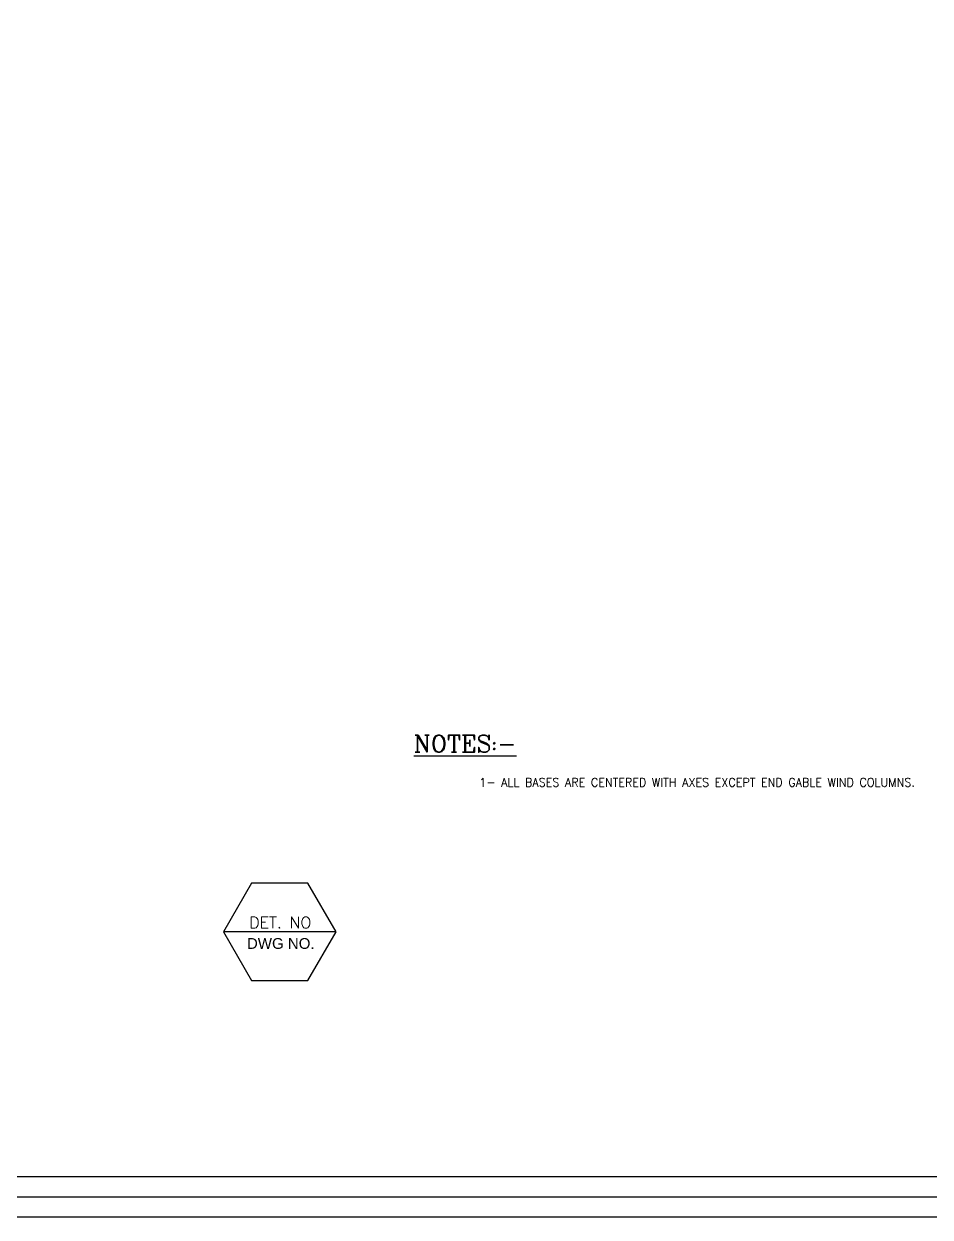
# Model space of a CAD drawing. Header units: inches. Extents: x -15 to 1885144, y -42615 to 866270.
# Drawn here: x 1827147 to 1858719, y 780727 to 822307 of the extents above; entities that cross this region are included whole.
import ezdxf
from ezdxf.enums import TextEntityAlignment as Align

# ---------------------------------------------------------------- set-up
doc = ezdxf.new("R2010")
doc.units = ezdxf.units.IN
doc.header["$LTSCALE"] = 100
doc.header["$MEASUREMENT"] = 0
doc.layers.add('Print Frame', color=7, linetype='Continuous')
doc.styles.add('LEROY100', font='simplex.shx')
doc.styles.add('ROMANC', font='romanc')
doc.styles.add('romans', font='romans.shx', dxfattribs={"width": 0.75})
doc.styles.get("Standard").update_dxf_attribs({"font": 'arial.ttf'})

msp = doc.modelspace()

# ---------------------------------------------------------------- linework, layer by layer
at = {"layer": 'Print Frame', "color": 2}
for points in [[(1767404.478, 780726.962), (1767404.478, 863886.962), (1885144.478, 863886.962), (1885144.478, 780726.962)], [(1768804.478, 782126.962), (1768804.478, 862486.962), (1883744.478, 862486.962), (1883744.478, 782126.962)]]:
    msp.add_lwpolyline(points, close=True, dxfattribs=at)
at = {"layer": 'Print Frame', "color": 200}
msp.add_lwpolyline([(1768104.478, 781426.962), (1768104.478, 863186.962), (1884444.478, 863186.962), (1884444.478, 781426.962)], close=True, dxfattribs=at)
at = {"layer": 'Print Frame'}
msp.add_lwpolyline([(1838013.521, 790669.213), (1834102.224, 790669.213), (1835082, 788972.191), (1837041.552, 788972.191), (1838021.328, 790669.213), (1837041.552, 792366.235), (1835082, 792366.235), (1834102.224, 790669.213)], dxfattribs=at)

# ---------------------------------------------------------------- texts
at = {"layer": 'Print Frame', "style": 'ROMANC'}
msp.add_text('%%UNOTES:-', height=600, dxfattribs=at).set_placement((1840732.099, 796926.598))
at = {"layer": 'Print Frame', "style": 'LEROY100', "width": 0.95}
msp.add_text('1- ALL BASES ARE CENTERED WITH AXES EXCEPT END GABLE WIND COLUMNS.                 ', height=300, dxfattribs=at).set_placement((1852263.781, 795876.598), align=Align.MIDDLE_CENTER)
at = {"layer": 'Print Frame', "style": 'romans'}
msp.add_text('DET. NO', height=400, dxfattribs=at).set_placement((1836081.698, 790991.76), align=Align.MIDDLE)
at = {"layer": 'Print Frame', "color": 7}
msp.add_text('DWG NO.', height=375, dxfattribs=at).set_placement((1836096.549, 790262.665), align=Align.MIDDLE)

doc.saveas('drawing.dxf')
